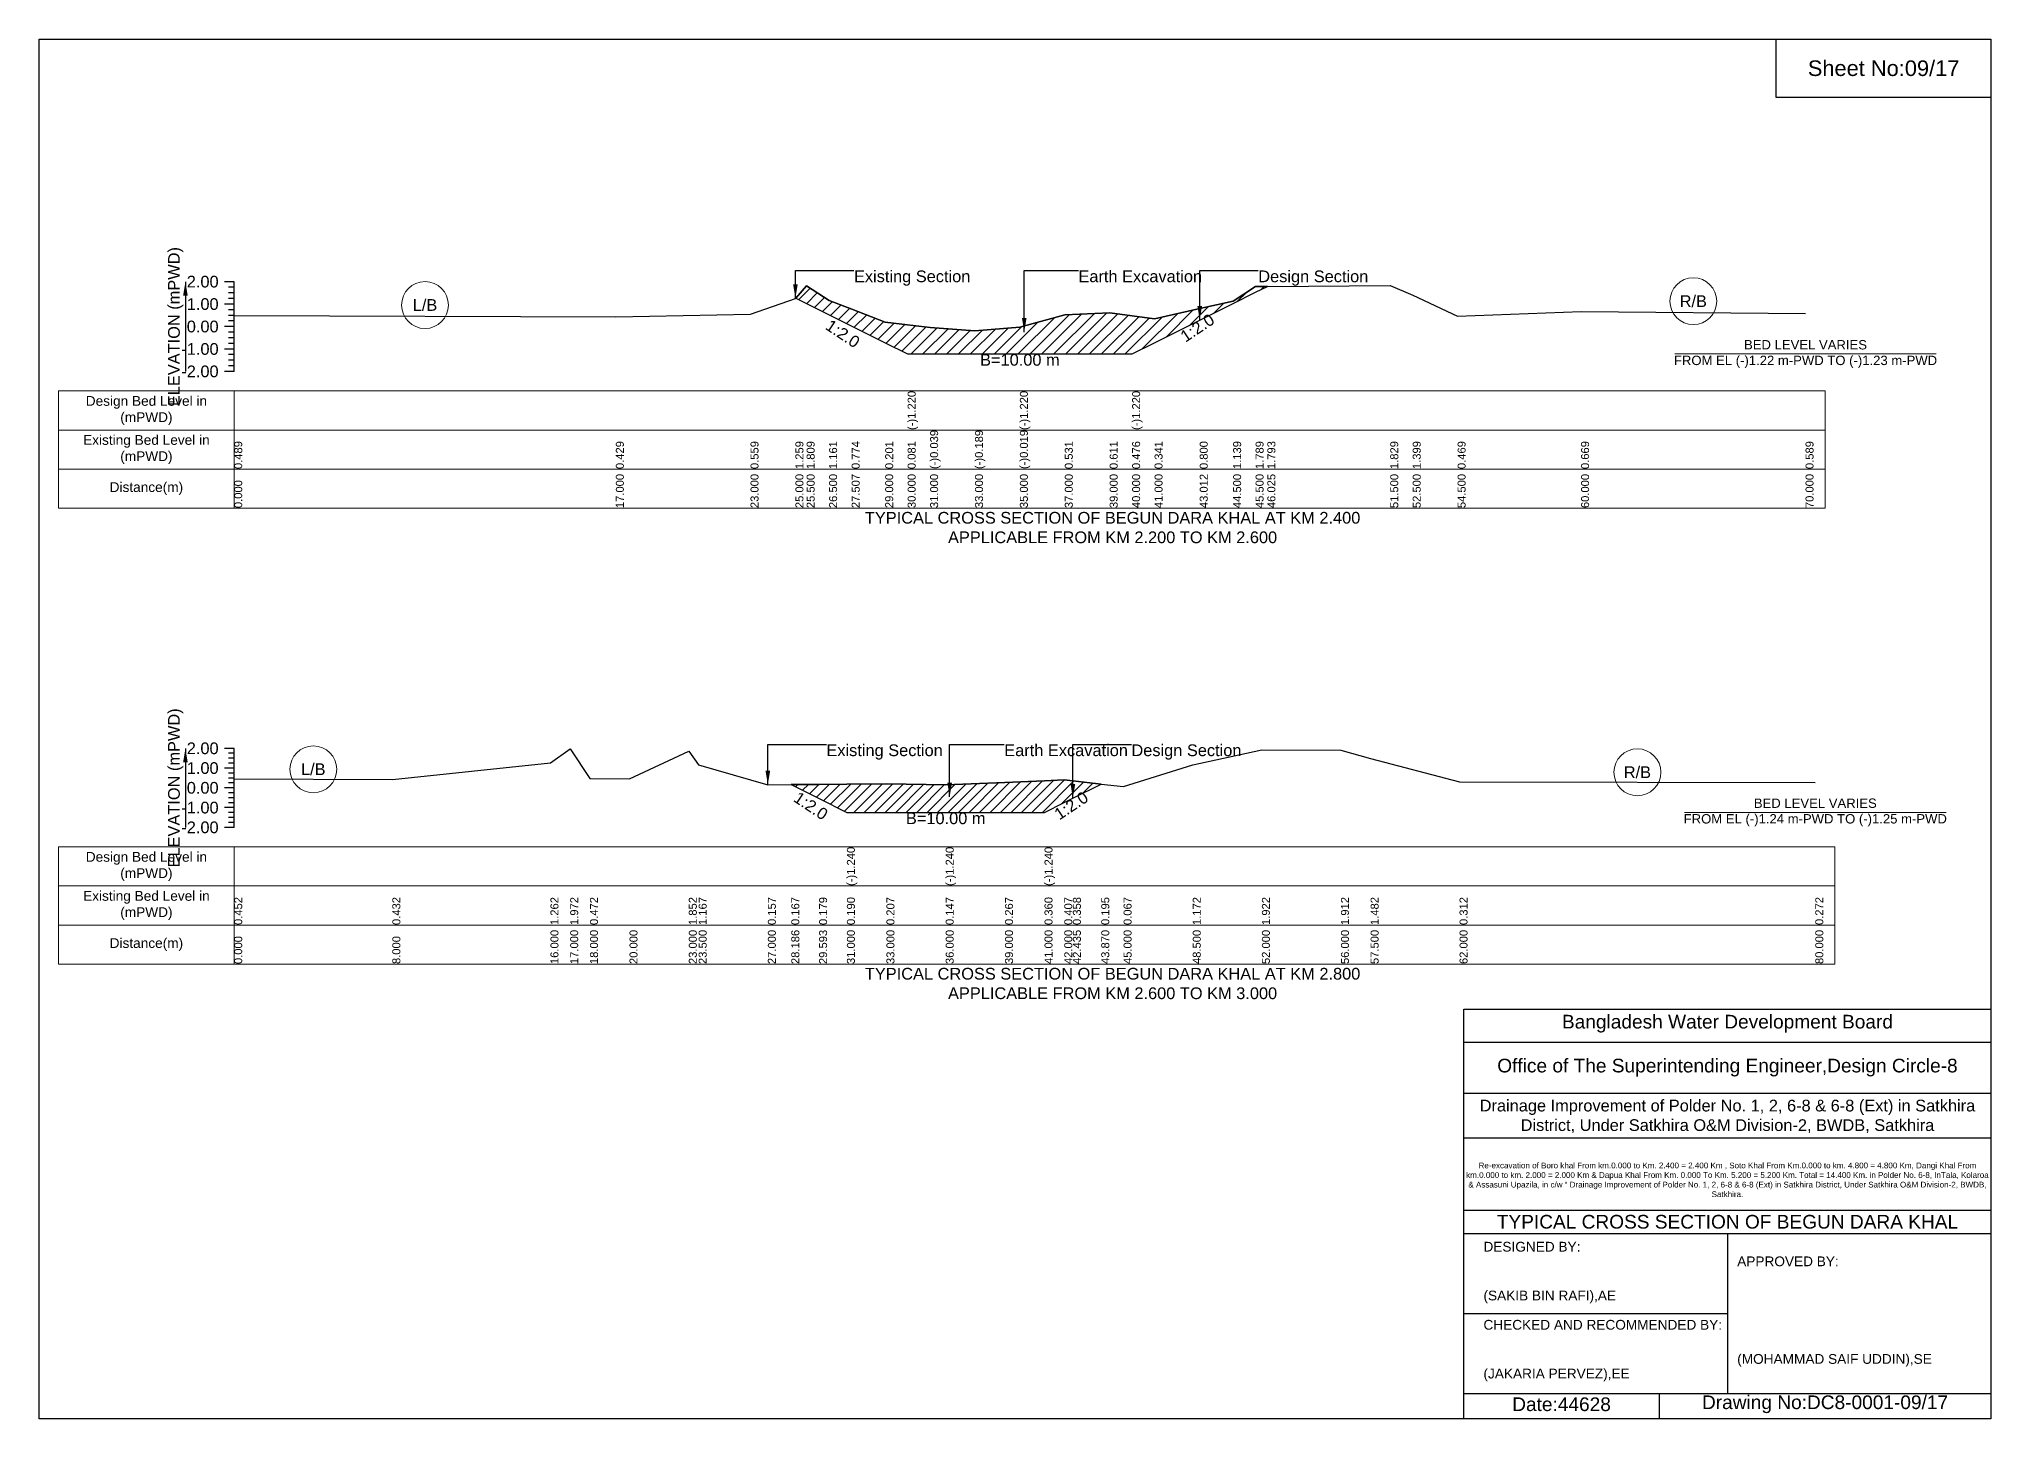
# Model space of a CAD drawing. Header units: inches. Extents: x 91000 to 268000, y -5656 to 20000.
# Drawn here: x 180000 to 188000, y 4344 to 10000 of the extents above; entities that cross this region are included whole.
import ezdxf

# ---------------------------------------------------------------- set-up
doc = ezdxf.new("R2010")
doc.units = ezdxf.units.IN
doc.header["$LTSCALE"] = 7
doc.header["$MEASUREMENT"] = 0
for name, color, linetype, lineweight in [('Cross section Data Border', 7, 'Continuous', 9), ('Cross Section Labels', 7, 'Continuous', 9), ('Existing_Bed_Level for Xsection', 7, 'Continuous', 25)]:
    doc.layers.add(name, color=color, linetype=linetype, lineweight=lineweight)
doc.styles.get("Standard").update_dxf_attribs({"font": 'arial.ttf'})
doc.dimstyles.get("Standard").update_dxf_attribs({"dimtxt": 0.18, "dimasz": 0.18, "dimexe": 0.18, "dimexo": 0.0625, "dimgap": 0.09, "dimtad": 0, "dimtih": 1, "dimtoh": 1, "dimdec": 4, "dimzin": 0, "dimdsep": 46, "dimtxsty": 'Standard', "dimcen": 0.09, "dimadec": 0, "dimazin": 0, "dimtfac": 1, "dimtdec": 4, "dimtofl": 0, "dimtmove": 0, "dimatfit": 3, "dimfxl": 1, "dimtolj": 1, "dimtzin": 0, "dimarcsym": 0})

msp = doc.modelspace()

# ---------------------------------------------------------------- hatches: boundary and pattern name
at = {"layer": 'Existing_Bed_Level for Xsection'}
h = msp.add_hatch(dxfattribs=at)
h.set_pattern_fill('ANSI31', color=256, scale=276, style=0)
h.paths.add_polyline_path([(183101.2, 8938.5), (183146, 8916.1), (183238, 8870.1), (183330.6, 8823.8), (183468, 8755.1), (183560, 8709.1), (183652, 8709.1), (183836, 8709.1), (184020, 8709.1), (184204, 8709.1), (184388, 8709.1), (184480, 8709.1), (184572, 8755.1), (184757.1, 8847.7), (184894, 8916.1), (184986, 8962.1), (185034.3, 8986.3), (184986, 8986), (184894, 8926.2), (184757.1, 8895), (184572, 8852.8), (184480, 8865.2), (184388, 8877.6), (184204, 8870.2), (184020, 8819.6), (183836, 8804), (183652, 8817.8), (183560, 8828.8), (183468, 8839.9), (183330.6, 8892.6), (183238, 8928.2), (183146, 8987.8)])
h = msp.add_hatch(dxfattribs=at)
h.set_pattern_fill('ANSI31', color=256, scale=243, style=0)
h.paths.add_polyline_path([(183083.1, 6944.1), (183197, 6887.1), (183311, 6830.1), (183473, 6830.1), (183716, 6830.1), (183959, 6830.1), (184121, 6830.1), (184202, 6870.6), (184237.2, 6888.3), (184353.5, 6946.4), (184237.2, 6959.5), (184202, 6963.5), (184121, 6959.8), (183959, 6952.2), (183716, 6942.5), (183473, 6947.3), (183311, 6946), (183197, 6945)])

# ---------------------------------------------------------------- linework, layer by layer
for points in [[(180000, 10000), (188000, 10000), (188000, 4344), (180000, 4344)], [(187120, 10000), (188000, 10000), (188000, 9760), (187120, 9760)]]:
    msp.add_lwpolyline(points, close=True)
for points in [[(185840, 4344), (185840, 6024), (188000, 6024)], [(185840, 5888), (188000, 5888)], [(185840, 5680), (188000, 5680)], [(185840, 5496), (188000, 5496)], [(185840, 5200), (188000, 5200)], [(185840, 5104), (188000, 5104)], [(186920, 5104), (186920, 4448)], [(185840, 4776), (186920, 4776)], [(185840, 4448), (188000, 4448)], [(186640, 4448), (186640, 4344)]]:
    msp.add_lwpolyline(points)
at = {"layer": 'Cross section Data Border'}
for points in [[(180080, 8557.4), (187320, 8557.4), (187320, 8077.4), (180080, 8077.4)], [(180080, 6688.6), (187360, 6688.6), (187360, 6208.6), (180080, 6208.6)]]:
    msp.add_lwpolyline(points, close=True, dxfattribs=at)
for points in [[(180800, 8557.4), (180800, 8077.4)], [(180080, 8397.4), (187320, 8397.4)], [(180080, 8237.4), (187320, 8237.4)], [(180800, 6688.6), (180800, 6208.6)], [(180080, 6528.6), (187360, 6528.6)], [(180080, 6368.6), (187360, 6368.6)]]:
    msp.add_lwpolyline(points, dxfattribs=at)
at = {"layer": 'Cross Section Labels'}
for points in [[(186704.2, 8709.1), (187775.8, 8709.1)], [(186744.2, 6830.1), (187815.8, 6830.1)]]:
    msp.add_lwpolyline(points, dxfattribs=at)
for centre in [(181582, 8909.6), (186780, 8925.3), (181124, 7006.9), (186551, 6994.7)]:
    msp.add_circle(centre, 96, dxfattribs=at)
at = {"layer": 'Existing_Bed_Level for Xsection'}
for points in [[(180800, 9005.4), (180760, 9005.4)], [(180800, 8982.4), (180776, 8982.4)], [(180800, 8637.4), (180800, 8729.4), (180800, 8821.4), (180800, 8913.4), (180800, 9005.4)], [(180800, 8866.4), (182364, 8860.9), (182916, 8872.8), (183100, 8937.2), (183101.2, 8938.5), (183146, 8987.8), (183238, 8928.2), (183330.6, 8892.6), (183468, 8839.9), (183560, 8828.8), (183560, 8828.8), (183652, 8817.8), (183836, 8804), (184020, 8819.6), (184020, 8819.6), (184204, 8870.2), (184388, 8877.6), (184480, 8865.2), (184480, 8865.2), (184572, 8852.8), (184757.1, 8895), (184894, 8926.2), (184986, 8986), (185034.3, 8986.3), (185538, 8989.7), (185630, 8950.1), (185814, 8864.5), (186320, 8882.9), (187240, 8875.6)], [(180800, 8913.4), (180760, 8913.4)], [(180800, 8959.4), (180776, 8959.4)], [(180800, 8936.4), (180776, 8936.4)], [(180800, 8890.4), (180776, 8890.4)], [(180800, 8821.4), (180760, 8821.4)], [(180800, 8867.4), (180776, 8867.4)], [(180800, 8844.4), (180776, 8844.4)], [(180800, 8729.4), (180760, 8729.4)], [(180800, 8798.4), (180776, 8798.4)], [(180800, 8775.4), (180776, 8775.4)], [(180800, 8752.4), (180776, 8752.4)], [(180800, 8706.4), (180776, 8706.4)], [(180800, 8683.4), (180776, 8683.4)], [(180800, 8660.4), (180776, 8660.4)], [(180800, 8637.4), (180760, 8637.4)], [(180800, 7092.6), (180760, 7092.6)], [(180800, 7072.3), (180776, 7072.3)], [(180800, 7052.1), (180776, 7052.1)], [(180800, 6768.6), (180800, 6849.6), (180800, 6930.6), (180800, 7011.6), (180800, 7092.6)], [(180800, 6967.2), (181448, 6965.6), (182096, 7032.8), (182177, 7090.3), (182258, 6968.8), (182420, 6967.2), (182663, 7080.6), (182703.5, 7025.1), (182987, 6943.3), (183083.1, 6944.1), (183197, 6945), (183311, 6946), (183311, 6946), (183473, 6947.3), (183716, 6942.5), (183716, 6942.5), (183959, 6952.2), (184121, 6959.8), (184121, 6959.8), (184202, 6963.5), (184237.2, 6959.5), (184353.5, 6946.4), (184445, 6936), (184728.5, 7025.5), (185012, 7086.3), (185336, 7085.4), (185457.5, 7050.6), (185822, 6955.8), (187280, 6952.6)], [(180800, 7011.6), (180760, 7011.6)], [(180800, 7031.8), (180776, 7031.8)], [(180800, 6991.3), (180776, 6991.3)], [(180800, 6971.1), (180776, 6971.1)], [(180800, 6930.6), (180760, 6930.6)], [(180800, 6950.8), (180776, 6950.8)], [(180800, 6910.3), (180776, 6910.3)], [(180800, 6890.1), (180776, 6890.1)], [(180800, 6849.6), (180760, 6849.6)], [(180800, 6869.8), (180776, 6869.8)], [(180800, 6829.3), (180776, 6829.3)], [(180800, 6809.1), (180776, 6809.1)], [(180800, 6768.6), (180760, 6768.6)], [(180800, 6788.8), (180776, 6788.8)]]:
    msp.add_lwpolyline(points, dxfattribs=at)
for points in [[(183101.2, 8938.5), (183101.2, 8938.5), (183146, 8916.1), (183238, 8870.1), (183330.6, 8823.8), (183468, 8755.1), (183560, 8709.1), (183560, 8709.1), (183652, 8709.1), (183836, 8709.1), (184020, 8709.1), (184020, 8709.1), (184204, 8709.1), (184388, 8709.1), (184480, 8709.1), (184480, 8709.1), (184572, 8755.1), (184757.1, 8847.7), (184894, 8916.1), (184986, 8962.1), (185034.3, 8986.3), (185034.3, 8986.3), (185034.3, 8986.3), (184986, 8986), (184894, 8926.2), (184757.1, 8895), (184572, 8852.8), (184480, 8865.2), (184480, 8865.2), (184388, 8877.6), (184204, 8870.2), (184020, 8819.6), (184020, 8819.6), (183836, 8804), (183652, 8817.8), (183560, 8828.8), (183560, 8828.8), (183468, 8839.9), (183330.6, 8892.6), (183238, 8928.2), (183146, 8987.8), (183101.2, 8938.5)], [(183083.1, 6944.1), (183083.1, 6944.1), (183197, 6887.1), (183311, 6830.1), (183311, 6830.1), (183473, 6830.1), (183716, 6830.1), (183716, 6830.1), (183959, 6830.1), (184121, 6830.1), (184121, 6830.1), (184202, 6870.6), (184237.2, 6888.3), (184353.5, 6946.4), (184237.2, 6959.5), (184202, 6963.5), (184121, 6959.8), (184121, 6959.8), (183959, 6952.2), (183716, 6942.5), (183716, 6942.5), (183473, 6947.3), (183311, 6946), (183311, 6946), (183197, 6945), (183083.1, 6944.1)]]:
    msp.add_lwpolyline(points, close=True, dxfattribs=at)

# ---------------------------------------------------------------- texts
at = {"attachment_point": 5}
for s, insert, char_height in [('Sheet No:09/17', (187560, 9880), 64), ('Bangladesh Water Development Board', (186920, 5964), 56), ('Office of The Superintending Engineer,Design Circle-8', (186920, 5784), 56)]:
    msp.add_mtext(s, dxfattribs=dict(at, insert=insert, char_height=char_height))
for s, insert, char_height, width, attachment_point in [('Drainage Improvement of Polder No. 1, 2, 6-8 & 6-8 (Ext) in Satkhira District, Under Satkhira O&M Division-2, BWDB, Satkhira', (186920, 5584), 48, 2240, 5), ('Re-excavation of Boro khal From km.0.000 to Km. 2.400 = 2.400 Km , Soto Khal From Km.0.000 to km. 4.800 = 4.800 Km, Dangi Khal From km.0.000 to km. 2.000 = 2.000 Km & Dapua Khal From Km. 0.000 To Km. 5.200 = 5.200 Km. Total = 14.400 Km. in Polder No. 6-8, InTala, Kolaroa & Assasuni Upazila, in c/w “ Drainage Improvement of Polder No. 1, 2, 6-8 & 6-8 (Ext) in Satkhira District, Under Satkhira O&M Division-2, BWDB, Satkhira.', (186920, 5324), 23.565, 2160, 5), ('TYPICAL CROSS SECTION OF BEGUN DARA KHAL', (186920, 5152), 56, 2240, 5), ('DESIGNED BY:^J^J^J(SAKIB BIN RAFI),AE', (185920, 4944), 40, 1120, 4), ('APPROVED BY:^J^J^J^J^J^J(MOHAMMAD SAIF UDDIN),SE', (186960, 4784), 40, 1120, 4), ('CHECKED AND RECOMMENDED BY:^J^J^J(JAKARIA PERVEZ),EE', (185920, 4624), 40, 1120, 4), ('Date:44628', (186240, 4404), 56, 1120, 5), ('Drawing No:DC8-0001-09/17', (187320, 4404), 56, 1760, 5)]:
    msp.add_mtext(s, dxfattribs=dict(insert=insert, char_height=char_height, width=width, attachment_point=attachment_point))
at = {"layer": 'Cross section Data Border', "char_height": 40, "width": 640, "attachment_point": 5}
for s, insert in [('Design Bed Level in (mPWD)', (180440, 8477.4)), ('Existing Bed Level in (mPWD)', (180440, 8317.4)), ('Distance(m)', (180440, 8157.4)), ('Design Bed Level in (mPWD)', (180440, 6608.6)), ('Existing Bed Level in (mPWD)', (180440, 6448.6)), ('Distance(m)', (180440, 6288.6))]:
    msp.add_mtext(s, dxfattribs=dict(at, insert=insert))
at = {"layer": 'Cross Section Labels'}
for s, insert, char_height, attachment_point in [('Existing Section', (183340, 9051.4), 48, 1), ('Earth Excavation', (184260, 9051.4), 48, 1), ('Design Section', (184997.1, 9051.4), 48, 1), ('L/B', (181582, 8909.6), 48, 5), ('R/B', (186780, 8925.3), 48, 5), ('BED LEVEL VARIES ^JFROM EL (-)1.22 m-PWD TO (-)1.23 m-PWD', (187240, 8709.1), 38.4, 5), ('B=10.00 m', (184020, 8709.1), 48, 2), ('TYPICAL CROSS SECTION OF BEGUN DARA KHAL AT KM 2.400^JAPPLICABLE FROM KM 2.200 TO KM 2.600', (184400, 7997.4), 48, 5), ('Existing Section', (183227, 7108.8), 48, 1), ('Earth Excavation', (183956, 7108.8), 48, 1), ('Design Section', (184477.2, 7108.8), 48, 1), ('L/B', (181124, 7006.9), 48, 5), ('R/B', (186551, 6994.7), 48, 5), ('BED LEVEL VARIES ^JFROM EL (-)1.24 m-PWD TO (-)1.25 m-PWD', (187280, 6830.1), 38.4, 5), ('B=10.00 m', (183716, 6830.1), 48, 2), ('TYPICAL CROSS SECTION OF BEGUN DARA KHAL AT KM 2.800^JAPPLICABLE FROM KM 2.600 TO KM 3.000', (184400, 6128.6), 48, 5)]:
    msp.add_mtext(s, dxfattribs=dict(at, insert=insert, char_height=char_height, attachment_point=attachment_point))
at = {"layer": 'Cross Section Labels', "char_height": 48, "attachment_point": 2}
for insert, rotation in [((183307.6, 8812.3), 326.30993), ((184734.1, 8836.2), 33.69007), ((183176.8, 6877), 326.30993), ((184217, 6878.1), 33.69007)]:
    msp.add_mtext('1:2.0', dxfattribs=dict(at, insert=insert, rotation=rotation))
at = {"layer": 'Existing_Bed_Level for Xsection', "rotation": 90}
for s, insert, char_height, attachment_point in [('ELEVATION (mPWD)', (180560, 8821.4), 48, 5), ('(-)1.220', (183560, 8397.4), 32.8, 1), ('(-)1.220', (184020, 8397.4), 32.8, 1), ('(-)1.220', (184480, 8397.4), 32.8, 1), ('0.489', (180800, 8237.4), 32.8, 1), ('0.429', (182364, 8237.4), 32.8, 1), ('0.559', (182916, 8237.4), 32.8, 1), ('1.259', (183100, 8237.4), 32.8, 1), ('1.809', (183146, 8237.4), 32.8, 1), ('1.161', (183238, 8237.4), 32.8, 1), ('0.774', (183330.6, 8237.4), 32.8, 1), ('0.201', (183468, 8237.4), 32.8, 1), ('0.081', (183560, 8237.4), 32.8, 1), ('(-)0.039', (183652, 8237.4), 32.8, 1), ('(-)0.189', (183836, 8237.4), 32.8, 1), ('(-)0.019', (184020, 8237.4), 32.8, 1), ('0.531', (184204, 8237.4), 32.8, 1), ('0.611', (184388, 8237.4), 32.8, 1), ('0.476', (184480, 8237.4), 32.8, 1), ('0.341', (184572, 8237.4), 32.8, 1), ('0.800', (184757.1, 8237.4), 32.8, 1), ('1.139', (184894, 8237.4), 32.8, 1), ('1.789', (184986, 8237.4), 32.8, 1), ('1.793', (185034.3, 8237.4), 32.8, 1), ('1.829', (185538, 8237.4), 32.8, 1), ('1.399', (185630, 8237.4), 32.8, 1), ('0.469', (185814, 8237.4), 32.8, 1), ('0.669', (186320, 8237.4), 32.8, 1), ('0.589', (187240, 8237.4), 32.8, 1), ('0.000', (180800, 8077.4), 32.8, 1), ('17.000', (182364, 8077.4), 32.8, 1), ('23.000', (182916, 8077.4), 32.8, 1), ('25.000', (183100, 8077.4), 32.8, 1), ('25.500', (183146, 8077.4), 32.8, 1), ('26.500', (183238, 8077.4), 32.8, 1), ('27.507', (183330.6, 8077.4), 32.8, 1), ('29.000', (183468, 8077.4), 32.8, 1), ('30.000', (183560, 8077.4), 32.8, 1), ('31.000', (183652, 8077.4), 32.8, 1), ('33.000', (183836, 8077.4), 32.8, 1), ('35.000', (184020, 8077.4), 32.8, 1), ('37.000', (184204, 8077.4), 32.8, 1), ('39.000', (184388, 8077.4), 32.8, 1), ('40.000', (184480, 8077.4), 32.8, 1), ('41.000', (184572, 8077.4), 32.8, 1), ('43.012', (184757.1, 8077.4), 32.8, 1), ('44.500', (184894, 8077.4), 32.8, 1), ('45.500', (184986, 8077.4), 32.8, 1), ('46.025', (185034.3, 8077.4), 32.8, 1), ('51.500', (185538, 8077.4), 32.8, 1), ('52.500', (185630, 8077.4), 32.8, 1), ('54.500', (185814, 8077.4), 32.8, 1), ('60.000', (186320, 8077.4), 32.8, 1), ('70.000', (187240, 8077.4), 32.8, 1), ('ELEVATION (mPWD)', (180560, 6930.6), 48, 5), ('(-)1.240', (183311, 6528.6), 32.8, 1), ('(-)1.240', (183716, 6528.6), 32.8, 1), ('(-)1.240', (184121, 6528.6), 32.8, 1), ('0.452', (180800, 6368.6), 32.8, 1), ('0.432', (181448, 6368.6), 32.8, 1), ('1.262', (182096, 6368.6), 32.8, 1), ('1.972', (182177, 6368.6), 32.8, 1), ('0.472', (182258, 6368.6), 32.8, 1), ('1.852', (182663, 6368.6), 32.8, 1), ('1.167', (182703.5, 6368.6), 32.8, 1), ('0.157', (182987, 6368.6), 32.8, 1), ('0.167', (183083.1, 6368.6), 32.8, 1), ('0.179', (183197, 6368.6), 32.8, 1), ('0.190', (183311, 6368.6), 32.8, 1), ('0.207', (183473, 6368.6), 32.8, 1), ('0.147', (183716, 6368.6), 32.8, 1), ('0.267', (183959, 6368.6), 32.8, 1), ('0.360', (184121, 6368.6), 32.8, 1), ('0.407', (184202, 6368.6), 32.8, 1), ('0.358', (184237.2, 6368.6), 32.8, 1), ('0.195', (184353.5, 6368.6), 32.8, 1), ('0.067', (184445, 6368.6), 32.8, 1), ('1.172', (184728.5, 6368.6), 32.8, 1), ('1.922', (185012, 6368.6), 32.8, 1), ('1.912', (185336, 6368.6), 32.8, 1), ('1.482', (185457.5, 6368.6), 32.8, 1), ('0.312', (185822, 6368.6), 32.8, 1), ('0.272', (187280, 6368.6), 32.8, 1), ('0.000', (180800, 6208.6), 32.8, 1), ('8.000', (181448, 6208.6), 32.8, 1), ('16.000', (182096, 6208.6), 32.8, 1), ('17.000', (182177, 6208.6), 32.8, 1), ('18.000', (182258, 6208.6), 32.8, 1), ('20.000', (182420, 6208.6), 32.8, 1), ('23.000', (182663, 6208.6), 32.8, 1), ('23.500', (182703.5, 6208.6), 32.8, 1), ('27.000', (182987, 6208.6), 32.8, 1), ('28.186', (183083.1, 6208.6), 32.8, 1), ('29.593', (183197, 6208.6), 32.8, 1), ('31.000', (183311, 6208.6), 32.8, 1), ('33.000', (183473, 6208.6), 32.8, 1), ('36.000', (183716, 6208.6), 32.8, 1), ('39.000', (183959, 6208.6), 32.8, 1), ('41.000', (184121, 6208.6), 32.8, 1), ('42.000', (184202, 6208.6), 32.8, 1), ('42.435', (184237.2, 6208.6), 32.8, 1), ('43.870', (184353.5, 6208.6), 32.8, 1), ('45.000', (184445, 6208.6), 32.8, 1), ('48.500', (184728.5, 6208.6), 32.8, 1), ('52.000', (185012, 6208.6), 32.8, 1), ('56.000', (185336, 6208.6), 32.8, 1), ('57.500', (185457.5, 6208.6), 32.8, 1), ('62.000', (185822, 6208.6), 32.8, 1), ('80.000', (187280, 6208.6), 32.8, 1)]:
    msp.add_mtext(s, dxfattribs=dict(at, insert=insert, char_height=char_height, attachment_point=attachment_point))
at = {"layer": 'Existing_Bed_Level for Xsection', "char_height": 48, "attachment_point": 6}
for s, insert in [('2.00', (180736, 9005.4)), ('1.00', (180736, 8913.4)), ('0.00', (180736, 8821.4)), ('-1.00', (180736, 8729.4)), ('-2.00', (180736, 8637.4)), ('2.00', (180736, 7092.6)), ('1.00', (180736, 7011.6)), ('0.00', (180736, 6930.6)), ('-1.00', (180736, 6849.6)), ('-2.00', (180736, 6768.6))]:
    msp.add_mtext(s, dxfattribs=dict(at, insert=insert))

# ---------------------------------------------------------------- leaders
at = {"layer": 'Cross Section Labels', "annotation_type": 0, "has_hookline": 1, "hookline_direction": 0}
for points, text_width in [([(183100, 8937.2), (183100, 9051.4), (183339.9, 9051.4)], 467.2), ([(184037.9, 8799.2), (184037.9, 9051.4), (184259.9, 9051.4)], 497), ([(184757.1, 8847.7), (184757.1, 9051.4), (184997.1, 9051.4)], 441.2), ([(182987, 6943.3), (182987, 7108.8), (183226.9, 7108.8)], 467.2), ([(183732.2, 6894.4), (183732.2, 7108.8), (183955.9, 7108.8)], 497), ([(184237.2, 6888.3), (184237.2, 7108.8), (184477.1, 7108.8)], 441.2)]:
    msp.add_leader(points, dimstyle='Standard', override={"dimasz": 57.6}, dxfattribs=dict(at, text_width=text_width))
at = {"layer": 'Existing_Bed_Level for Xsection'}
for points in [[(180600, 9005.4), (180600, 8637.4)], [(180600, 7092.6), (180600, 6768.6)]]:
    msp.add_leader(points, dimstyle='Standard', override={"dimasz": 57.6}, dxfattribs=at)

doc.saveas('drawing.dxf')
